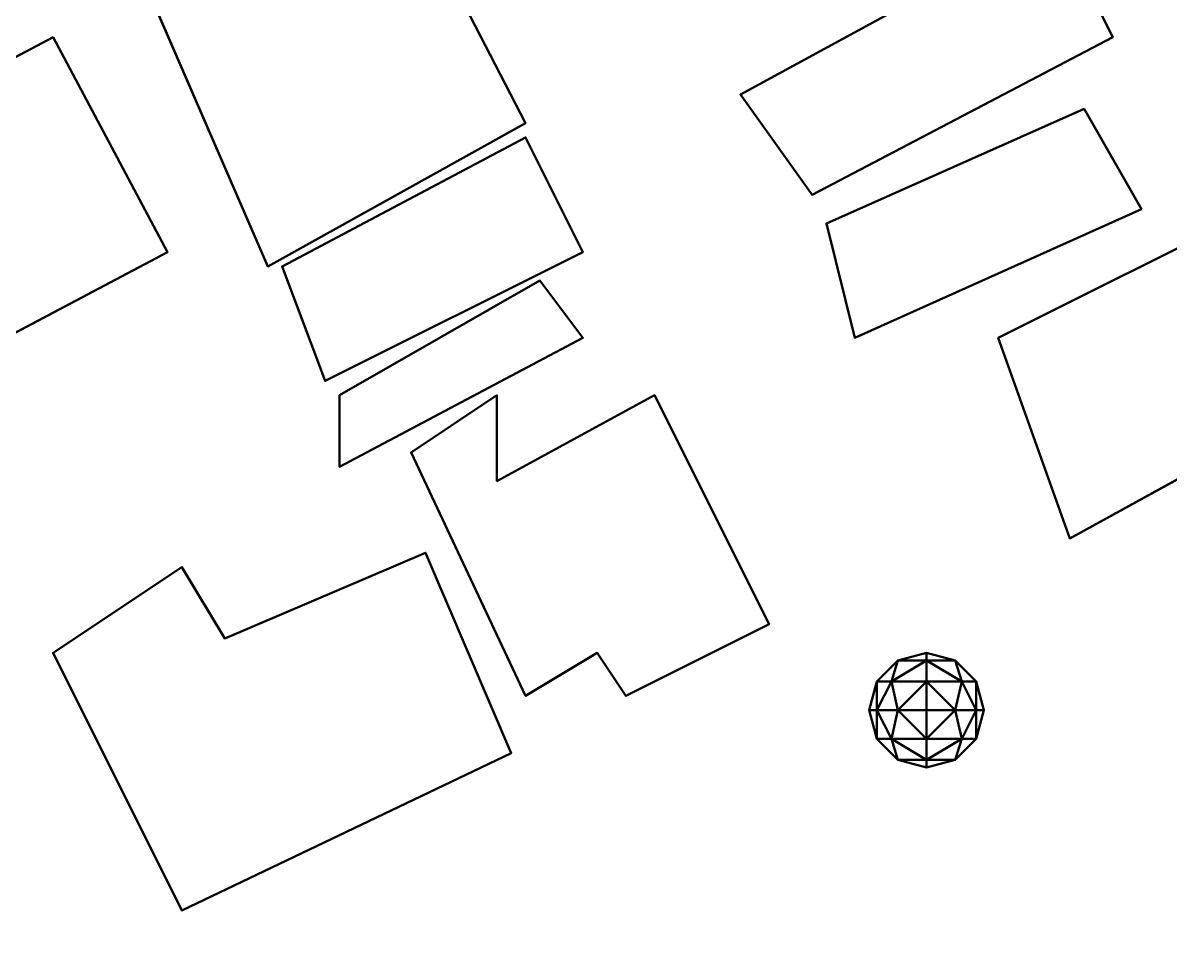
# Model space of a CAD drawing. Header units: metres. Extents: x -246 to 254, y -250 to 250.
# Drawn here: x 84.95 to 125, y 46.38 to 79 of the extents above; entities that cross this region are included whole.
import ezdxf

# ---------------------------------------------------------------- set-up
doc = ezdxf.new("R2010")
doc.units = ezdxf.units.M
doc.header["$LTSCALE"] = 5.08
doc.layers.add('一般', color=7, linetype='Continuous', lineweight=5)

# ---------------------------------------------------------------- blocks, each defined once
blk = doc.blocks.new('市街地地図 (3D)')
at = {"layer": '一般', "color": 31, "linetype": 'Continuous', "lineweight": 50}
for points in [[(93, 132.5), (93, 132.5, 5.4), (105, 107, 5.4), (105, 107)], [(76, 111), (76, 111, 3), (68.5, 125.5, 3), (68.5, 125.5)], [(60.5, 121), (60.5, 121, 3), (67, 106, 3), (67, 106)], [(94.5, 118), (94.5, 118, 6), (83.5, 112, 6), (83.5, 112)], [(96.5, 114), (96.5, 114, 6), (94.5, 118, 6), (94.5, 118)], [(59.5, 114), (59.5, 114, 6), (51, 109.5, 6), (51, 109.5)], [(63.5, 106.5), (63.5, 106.5, 6), (59.5, 114, 6), (59.5, 114)], [(86, 108.5), (86, 108.5, 6), (96.5, 114, 6), (96.5, 114)], [(83.5, 112), (83.5, 112, 6), (86, 108.5, 6), (86, 108.5)], [(95.5, 111.5), (95.5, 111.5, 6), (86.5, 107.5, 6), (86.5, 107.5)], [(97.5, 108), (97.5, 108, 6), (95.5, 111.5, 6), (95.5, 111.5)], [(67, 106), (67, 106, 3), (76, 111, 3), (76, 111)], [(76, 110.5), (76, 110.5, 6), (67.5, 106, 6), (67.5, 106)], [(78, 106.5), (78, 106.5, 6), (76, 110.5, 6), (76, 110.5)], [(87.5, 103.5), (87.5, 103.5, 6), (97.5, 108, 6), (97.5, 108)], [(101.5, 108), (101.5, 108, 6), (92.5, 103.5, 6), (92.5, 103.5)], [(86.5, 107.5), (86.5, 107.5, 6), (87.5, 103.5, 6), (87.5, 103.5)], [(55, 102), (55, 102, 6), (63.5, 106.5, 6), (63.5, 106.5)], [(69, 102), (69, 102, 6), (78, 106.5, 6), (78, 106.5)], [(67.5, 106), (67.5, 106, 6), (69, 102, 6), (69, 102)], [(76.5, 105.5), (76.5, 105.5, 6), (69.5, 101.5, 6), (69.5, 101.5)], [(78, 103.5), (78, 103.5, 6), (76.5, 105.5, 6), (76.5, 105.5)], [(69.5, 99), (69.5, 99, 6), (78, 103.5, 6), (78, 103.5)], [(92.5, 103.5), (92.5, 103.5, 6), (95, 96.5, 6), (95, 96.5)], [(95, 96.5), (95, 96.5, 6), (105, 102, 6), (105, 102)], [(69.5, 101.5), (69.5, 101.5, 6), (69.5, 99, 6), (69.5, 99)], [(75, 101.5), (75, 101.5, 9), (72, 99.5, 9), (72, 99.5)], [(75, 98.5), (75, 98.5, 9), (75, 101.5, 9), (75, 101.5)], [(80.5, 101.5), (80.5, 101.5, 9), (75, 98.5, 9), (75, 98.5)], [(84.5, 93.5), (84.5, 93.5, 9), (80.5, 101.5, 9), (80.5, 101.5)], [(72, 99.5), (72, 99.5, 9), (76, 91, 9), (76, 91)], [(72.5, 96), (72.5, 96, 4.8), (65.5, 93, 4.8), (65.5, 93)], [(75.5, 89), (75.5, 89, 4.8), (72.5, 96, 4.8), (72.5, 96)], [(64, 95.5), (64, 95.5, 4.8), (59.5, 92.5, 4.8), (59.5, 92.5)], [(65.5, 93), (65.5, 93, 4.8), (64, 95.5, 4.8), (64, 95.5)], [(79.5, 91), (79.5, 91, 9), (84.5, 93.5, 9), (84.5, 93.5)], [(59.5, 92.5), (59.5, 92.5, 4.8), (64, 83.5, 4.8), (64, 83.5)], [(76, 91), (76, 91, 9), (78.5, 92.5, 9), (78.5, 92.5)], [(78.5, 92.5), (78.5, 92.5, 9), (79.5, 91, 9), (79.5, 91)], [(64, 83.5), (64, 83.5, 4.8), (75.5, 89, 4.8), (75.5, 89)]]:
    blk.add_3dface(points, dxfattribs=at)
for points, invisible_edges in [([(93, 132.5, 5.4), (105, 107, 5.4), (107.5, 116.5, 5.4), (93, 132.5, 5.4)], 14), ([(93, 132.5), (105, 107), (107.5, 116.5), (93, 132.5)], 14), ([(60.5, 121, 3), (67, 106, 3), (76, 111, 3), (68.5, 125.5, 3)], 8), ([(60.5, 121), (67, 106), (76, 111), (68.5, 125.5)], 8), ([(83.5, 112, 6), (86, 108.5, 6), (96.5, 114, 6), (94.5, 118, 6)], 8), ([(83.5, 112), (86, 108.5), (96.5, 114), (94.5, 118)], 8), ([(51, 109.5, 6), (55, 102, 6), (63.5, 106.5, 6), (59.5, 114, 6)], 8), ([(51, 109.5), (55, 102), (63.5, 106.5), (59.5, 114)], 8), ([(86.5, 107.5, 6), (87.5, 103.5, 6), (97.5, 108, 6), (95.5, 111.5, 6)], 8), ([(86.5, 107.5), (87.5, 103.5), (97.5, 108), (95.5, 111.5)], 8), ([(67.5, 106, 6), (69, 102, 6), (78, 106.5, 6), (76, 110.5, 6)], 8), ([(67.5, 106), (69, 102), (78, 106.5), (76, 110.5)], 8), ([(92.5, 103.5, 6), (95, 96.5, 6), (105, 102, 6), (101.5, 108, 6)], 8), ([(92.5, 103.5), (95, 96.5), (105, 102), (101.5, 108)], 8), ([(69.5, 101.5, 6), (69.5, 99, 6), (78, 103.5, 6), (76.5, 105.5, 6)], 8), ([(69.5, 101.5), (69.5, 99), (78, 103.5), (76.5, 105.5)], 8), ([(75, 98.5, 9), (75, 101.5, 9), (72, 99.5, 9), (75, 98.5, 9)], 12), ([(75, 98.5), (75, 101.5), (72, 99.5), (75, 98.5)], 12), ([(78.5, 92.5, 9), (80.5, 101.5, 9), (75, 98.5, 9), (78.5, 92.5, 9)], 13), ([(78.5, 92.5), (80.5, 101.5), (75, 98.5), (78.5, 92.5)], 13), ([(78.5, 92.5, 9), (84.5, 93.5, 9), (80.5, 101.5, 9), (78.5, 92.5, 9)], 13), ([(78.5, 92.5), (84.5, 93.5), (80.5, 101.5), (78.5, 92.5)], 13), ([(75, 98.5, 9), (72, 99.5, 9), (76, 91, 9), (75, 98.5, 9)], 13), ([(75, 98.5), (72, 99.5), (76, 91), (75, 98.5)], 13), ([(75, 98.5, 9), (76, 91, 9), (78.5, 92.5, 9), (75, 98.5, 9)], 13), ([(75, 98.5), (76, 91), (78.5, 92.5), (75, 98.5)], 13), ([(75.5, 89, 4.8), (72.5, 96, 4.8), (65.5, 93, 4.8), (75.5, 89, 4.8)], 12), ([(75.5, 89), (72.5, 96), (65.5, 93), (75.5, 89)], 12), ([(65.5, 93, 4.8), (64, 95.5, 4.8), (59.5, 92.5, 4.8), (65.5, 93, 4.8)], 12), ([(65.5, 93), (64, 95.5), (59.5, 92.5), (65.5, 93)], 12), ([(78.5, 92.5, 9), (79.5, 91, 9), (84.5, 93.5, 9), (78.5, 92.5, 9)], 12), ([(78.5, 92.5), (79.5, 91), (84.5, 93.5), (78.5, 92.5)], 12), ([(65.5, 93, 4.8), (59.5, 92.5, 4.8), (64, 83.5, 4.8), (65.5, 93, 4.8)], 13), ([(65.5, 93), (59.5, 92.5), (64, 83.5), (65.5, 93)], 13), ([(65.5, 93, 4.8), (64, 83.5, 4.8), (75.5, 89, 4.8), (65.5, 93, 4.8)], 13), ([(65.5, 93), (64, 83.5), (75.5, 89), (65.5, 93)], 13)]:
    blk.add_3dface(points, dxfattribs=dict(at, invisible_edges=invisible_edges))
blk = doc.blocks.new('アーケイド (3D)')
at = {"layer": '一般', "color": 1}
blk.add_blockref('市街地地図 (3D)', (0, 0), dxfattribs=at)
blk = doc.blocks.new('NW4 (3D)')
at = {"layer": '一般', "color": 4, "linetype": 'Continuous', "lineweight": 50}
for points in [[(88.775, 91.5, -1.225), (88.268, 91.5), (89, 92.232)], [(88.268, 91.5), (88.775, 91.5, 1.225), (89, 92.232)], [(90, 91.5, -1.732), (88.775, 91.5, -1.225), (90, 92.232, -1)], [(90, 92.232, -1), (88.775, 91.5, -1.225), (89, 92.232)], [(89, 92.232), (88.775, 91.5, 1.225), (90, 92.232, 1)], [(88.775, 91.5, 1.225), (90, 91.5, 1.732), (90, 92.232, 1)], [(90, 92.232, -1), (89, 92.232), (90, 92.5)], [(89, 92.232), (90, 92.232, 1), (90, 92.5)], [(90, 92.232, 1), (91, 92.232), (90, 92.5)], [(91, 92.232), (90, 92.232, -1), (90, 92.5)], [(90, 91.5, 1.732), (91.225, 91.5, 1.225), (90, 92.232, 1)], [(90, 92.232, 1), (91.225, 91.5, 1.225), (91, 92.232)], [(91, 92.232), (91.225, 91.5, -1.225), (90, 92.232, -1)], [(91.225, 91.5, -1.225), (90, 91.5, -1.732), (90, 92.232, -1)], [(91.225, 91.5, 1.225), (91.732, 91.5), (91, 92.232)], [(91.732, 91.5), (91.225, 91.5, -1.225), (91, 92.232)], [(88.268, 90.5, -1), (88, 90.5), (88.268, 91.5)], [(88, 90.5), (88.268, 90.5, 1), (88.268, 91.5)], [(89, 90.5, -1.732), (88.268, 90.5, -1), (88.775, 91.5, -1.225)], [(88.775, 91.5, -1.225), (88.268, 90.5, -1), (88.268, 91.5)], [(88.268, 91.5), (88.268, 90.5, 1), (88.775, 91.5, 1.225)], [(88.268, 90.5, 1), (89, 90.5, 1.732), (88.775, 91.5, 1.225)], [(90, 91.5, -1.732), (89, 90.5, -1.732), (88.775, 91.5, -1.225)], [(88.775, 91.5, 1.225), (89, 90.5, 1.732), (90, 91.5, 1.732)], [(90, 90.5, -2), (89, 90.5, -1.732), (90, 91.5, -1.732)], [(89, 90.5, 1.732), (90, 90.5, 2), (90, 91.5, 1.732)], [(90, 90.5, 2), (91, 90.5, 1.732), (90, 91.5, 1.732)], [(90, 91.5, 1.732), (91, 90.5, 1.732), (91.225, 91.5, 1.225)], [(91.225, 91.5, -1.225), (91, 90.5, -1.732), (90, 91.5, -1.732)], [(91, 90.5, -1.732), (90, 90.5, -2), (90, 91.5, -1.732)], [(91, 90.5, 1.732), (91.732, 90.5, 1), (91.225, 91.5, 1.225)], [(91.732, 90.5, -1), (91, 90.5, -1.732), (91.225, 91.5, -1.225)], [(91.225, 91.5, 1.225), (91.732, 90.5, 1), (91.732, 91.5)], [(91.732, 91.5), (91.732, 90.5, -1), (91.225, 91.5, -1.225)], [(91.732, 90.5, 1), (92, 90.5), (91.732, 91.5)], [(92, 90.5), (91.732, 90.5, -1), (91.732, 91.5)], [(88.268, 90.5, -1), (88.268, 89.5), (88, 90.5)], [(88, 90.5), (88.268, 89.5), (88.268, 90.5, 1)], [(89, 90.5, -1.732), (88.775, 89.5, -1.225), (88.268, 90.5, -1)], [(88.775, 89.5, -1.225), (88.268, 89.5), (88.268, 90.5, -1)], [(88.268, 89.5), (88.775, 89.5, 1.225), (88.268, 90.5, 1)], [(88.268, 90.5, 1), (88.775, 89.5, 1.225), (89, 90.5, 1.732)], [(90, 89.5, -1.732), (88.775, 89.5, -1.225), (89, 90.5, -1.732)], [(88.775, 89.5, 1.225), (90, 89.5, 1.732), (89, 90.5, 1.732)], [(90, 90.5, -2), (90, 89.5, -1.732), (89, 90.5, -1.732)], [(89, 90.5, 1.732), (90, 89.5, 1.732), (90, 90.5, 2)], [(90, 90.5, 2), (90, 89.5, 1.732), (91, 90.5, 1.732)], [(90, 89.5, 1.732), (91.225, 89.5, 1.225), (91, 90.5, 1.732)], [(91.225, 89.5, -1.225), (90, 89.5, -1.732), (91, 90.5, -1.732)], [(91, 90.5, -1.732), (90, 89.5, -1.732), (90, 90.5, -2)], [(91, 90.5, 1.732), (91.225, 89.5, 1.225), (91.732, 90.5, 1)], [(91.732, 90.5, -1), (91.225, 89.5, -1.225), (91, 90.5, -1.732)], [(91.225, 89.5, 1.225), (91.732, 89.5), (91.732, 90.5, 1)], [(91.732, 89.5), (91.225, 89.5, -1.225), (91.732, 90.5, -1)], [(91.732, 90.5, 1), (91.732, 89.5), (92, 90.5)], [(92, 90.5), (91.732, 89.5), (91.732, 90.5, -1)], [(88.775, 89.5, -1.225), (89, 88.768), (88.268, 89.5)], [(88.268, 89.5), (89, 88.768), (88.775, 89.5, 1.225)], [(90, 89.5, -1.732), (90, 88.768, -1), (88.775, 89.5, -1.225)], [(90, 88.768, -1), (89, 88.768), (88.775, 89.5, -1.225)], [(89, 88.768), (90, 88.768, 1), (88.775, 89.5, 1.225)], [(88.775, 89.5, 1.225), (90, 88.768, 1), (90, 89.5, 1.732)], [(90, 89.5, 1.732), (90, 88.768, 1), (91.225, 89.5, 1.225)], [(90, 88.768, 1), (91, 88.768), (91.225, 89.5, 1.225)], [(91, 88.768), (90, 88.768, -1), (91.225, 89.5, -1.225)], [(91.225, 89.5, -1.225), (90, 88.768, -1), (90, 89.5, -1.732)], [(91.225, 89.5, 1.225), (91, 88.768), (91.732, 89.5)], [(91.732, 89.5), (91, 88.768), (91.225, 89.5, -1.225)], [(90, 88.768, -1), (90, 88.5), (89, 88.768)], [(89, 88.768), (90, 88.5), (90, 88.768, 1)], [(90, 88.768, 1), (90, 88.5), (91, 88.768)], [(91, 88.768), (90, 88.5), (90, 88.768, -1)]]:
    blk.add_3dface(points, dxfattribs=at)
blk = doc.blocks.new('敷地 (3D)')
at = {"layer": '一般', "color": 19, "linetype": 'Continuous', "lineweight": 50}
for points in [[(-272.5, 285.5, 0.1), (227.5, 285.5, 0.1), (227.5, -214.5, 0.1), (-272.5, -214.5, 0.1)], [(-272.5, 285.5), (227.5, 285.5), (227.5, -214.5), (-272.5, -214.5)]]:
    blk.add_3dface(points, dxfattribs=at)
blk = doc.blocks.new('高層建築・集合住宅 (3D)')
at = {"layer": '一般', "color": 7}
for name, p in [('敷地 (3D)', (0, 0)), ('アーケイド (3D)', (0, 0, 2.4)), ('市街地地図 (3D)', (0, 0)), ('NW4 (3D)', (0, 0, 2))]:
    blk.add_blockref(name, p, dxfattribs=at)
at = {"layer": '一般', "color": 1}
for name, p in [('アーケイド (3D)', (0, 0, 2.4)), ('市街地地図 (3D)', (0, 0)), ('アーケイド (3D)', (0, 0, 2.4)), ('市街地地図 (3D)', (0, 0))]:
    blk.add_blockref(name, p, dxfattribs=at)
at = {"layer": '一般', "color": 31}
for name, p in [('アーケイド (3D)', (0, 0, 2.4)), ('市街地地図 (3D)', (0, 0))]:
    blk.add_blockref(name, p, dxfattribs=at)

msp = doc.modelspace()

# ---------------------------------------------------------------- block references
at = {"layer": '一般', "color": 7}
for name, p in [('高層建築・集合住宅 (3D)', (26.5, -35.5)), ('アーケイド (3D)', (26.5, -35.5, 2.4)), ('市街地地図 (3D)', (26.5, -35.5))]:
    msp.add_blockref(name, p, dxfattribs=at)

doc.saveas('drawing.dxf')
